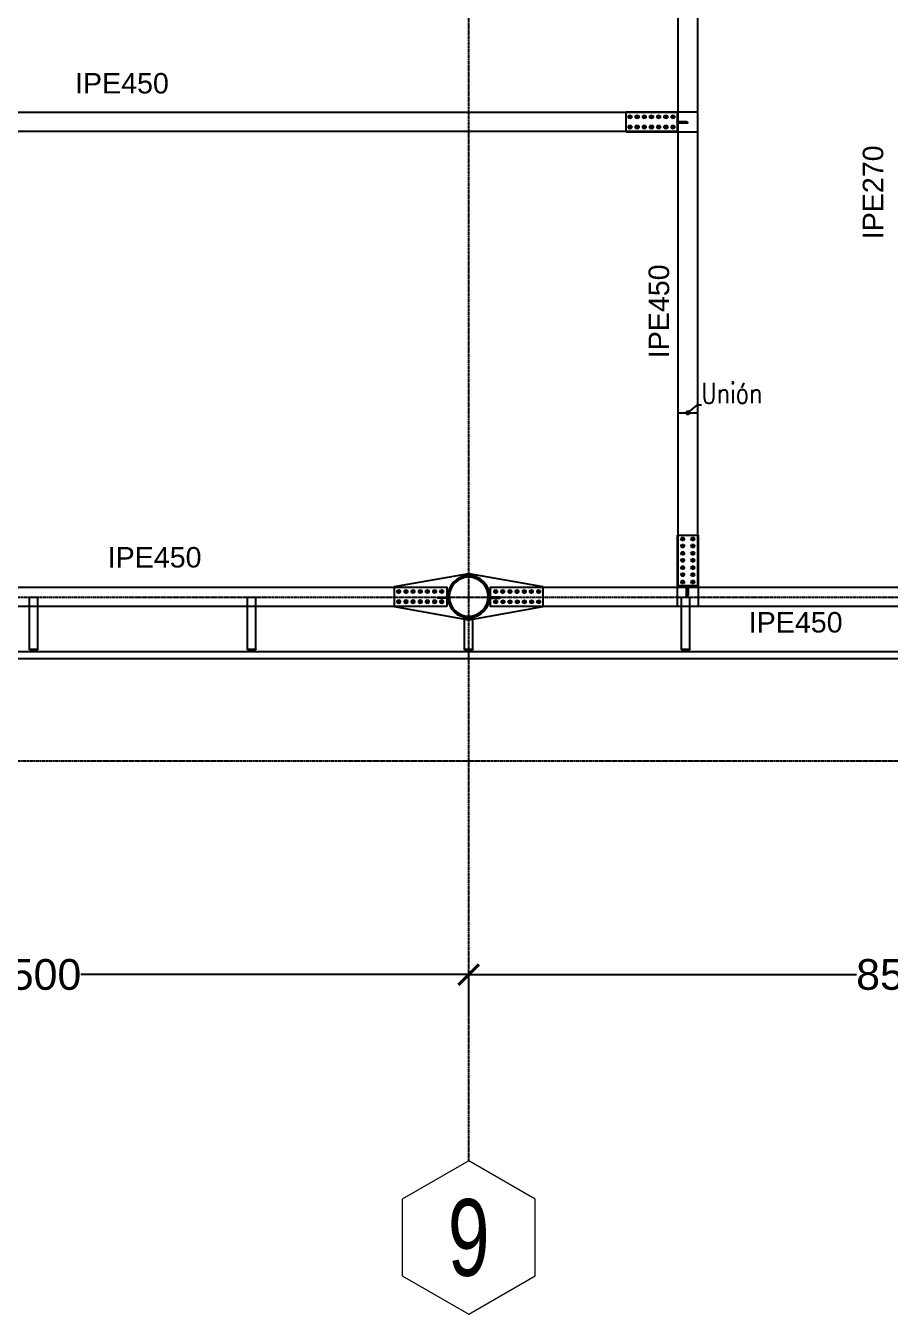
# Model space of a CAD drawing. Header units: millimetres. Extents: x -12345 to 95575, y -11225 to 31862.
# Drawn here: x 21174 to 29617, y -5407 to 7182 of the extents above; entities that cross this region are included whole.
import ezdxf
from ezdxf.enums import TextEntityAlignment as Align

# ---------------------------------------------------------------- set-up
doc = ezdxf.new("R2010")
doc.units = ezdxf.units.MM
doc.header["$LTSCALE"] = 0.95
doc.linetypes.add('DXK_LINE_DOT3', pattern=[5.9187, 2.979, -0.9799, 0.9799, -0.9799])
for name, color, linetype, lineweight in [('0-1', 250, 'Continuous', 5), ('E_COLUMNAS-1', 1, 'Continuous', 25), ('E_TEXTO', 3, 'Continuous', 9), ('E_VIGAS-1', 31, 'Continuous', 25), ('HCB_EJES', 1, 'DXK_LINE_DOT3', 9)]:
    doc.layers.add(name, color=color, linetype=linetype, lineweight=lineweight)
for name, color, linetype in [('COTAS', 8, 'Continuous'), ('HCB-EJES', 1, 'Continuous'), ('HCB-ROTULOS', 2, 'Continuous'), ('HCB_VIGAS', 4, 'Continuous'), ('UNIÒN', 6, 'Continuous')]:
    doc.layers.add(name, color=color, linetype=linetype)
doc.styles.add('CNI_COTAS', font='romans.shx', dxfattribs={"width": 0.8})
doc.styles.add('VERDANA', font='arial.ttf')
doc.dimstyles.new('1.125', dxfattribs={"dimscale": 0, "dimtxt": 300, "dimasz": 200, "dimexe": 4, "dimexo": 4, "dimgap": 15, "dimtad": 0, "dimdec": 0, "dimzin": 4, "dimdsep": 46, "dimtxsty": 'VERDANA', "dimblk": 'ARCHTICK', "dimcen": -10, "dimclrd": 256, "dimclrt": 3, "dimadec": 0, "dimazin": 0, "dimtfac": 1, "dimtdec": 0, "dimtmove": 2, "dimatfit": 0, "dimldrblk": 'OBLIQUE', "dimfxl": 0.05, "dimtolj": 1, "dimtzin": 0, "dimarcsym": 0})
doc.dimstyles.new('UNIÒN', dxfattribs={"dimscale": 0, "dimtxt": 200, "dimasz": 60, "dimexe": 4, "dimexo": 4, "dimgap": 15, "dimtad": 1, "dimdec": 0, "dimzin": 4, "dimdsep": 46, "dimtxsty": 'CNI_COTAS', "dimcen": -0.09, "dimclrd": 6, "dimclrt": 3, "dimadec": 0, "dimazin": 0, "dimtfac": 1, "dimtdec": 0, "dimtmove": 2, "dimatfit": 0, "dimfxl": 0.05, "dimtolj": 1, "dimtzin": 0, "dimarcsym": 0})

# ---------------------------------------------------------------- blocks, each defined once
blk = doc.blocks.new('EST_SFM_VIGA-METALICA-SECCION-C - EST_SFM_VIGA-METALICA-UPN160-1509776-_14_00m_N_E_-NIVEL-4 DOC')
at = {"layer": 'E_VIGAS-1'}
for p, q in [((44.822, 0.047), (-44.831, 0.047)), ((-44.831, -0.018), (44.822, -0.018))]:
    blk.add_line(p, q, dxfattribs=at)
blk = doc.blocks.new('DCTIB_CNI_EST_MOD-1A-FAC_0001_rvt-1-_14_00m_N_E_-NIVEL-4 DOC')
at = {"layer": 'E_VIGAS-1'}
for p, q in [((-61.453, 142.261), (-61.371, 142.261)), ((-61.453, 141.749), (-61.453, 142.261)), ((-61.371, 141.749), (-61.371, 142.261)), ((-59.323, 142.261), (-59.241, 142.261)), ((-59.323, 141.749), (-59.323, 142.261)), ((-59.241, 141.749), (-59.241, 142.261)), ((-55.083, 142.261), (-55.001, 142.261)), ((-55.083, 141.749), (-55.083, 142.261)), ((-55.001, 141.749), (-55.001, 142.261)), ((-57.203, 142.06), (-57.121, 142.06)), ((-57.203, 141.749), (-57.203, 142.06)), ((-57.121, 141.749), (-57.121, 142.06)), ((-61.371, 141.749), (-61.453, 141.749)), ((-61.453, 141.748), (-61.453, 141.749)), ((-61.453, 141.749), (-61.371, 141.749)), ((-61.425, 141.748), (-61.453, 141.748)), ((-61.415, 141.743), (-61.415, 141.748)), ((-61.415, 141.729), (-61.415, 141.743)), ((-61.41, 141.748), (-61.41, 141.743)), ((-61.41, 141.743), (-61.41, 141.729)), ((-61.371, 141.748), (-61.399, 141.748)), ((-61.371, 141.749), (-61.371, 141.748)), ((-59.241, 141.749), (-59.323, 141.749)), ((-59.323, 141.748), (-59.323, 141.749)), ((-59.323, 141.749), (-59.241, 141.749)), ((-59.295, 141.748), (-59.323, 141.748)), ((-59.285, 141.743), (-59.285, 141.748)), ((-59.285, 141.729), (-59.285, 141.743)), ((-59.28, 141.748), (-59.28, 141.743)), ((-59.28, 141.743), (-59.28, 141.729)), ((-59.241, 141.748), (-59.269, 141.748)), ((-59.241, 141.749), (-59.241, 141.748)), ((-57.121, 141.749), (-57.203, 141.749)), ((-57.203, 141.748), (-57.203, 141.749)), ((-57.203, 141.749), (-57.121, 141.749)), ((-57.175, 141.748), (-57.203, 141.748)), ((-57.165, 141.743), (-57.165, 141.748)), ((-57.165, 141.729), (-57.165, 141.743)), ((-57.16, 141.748), (-57.16, 141.743)), ((-57.16, 141.743), (-57.16, 141.729)), ((-57.121, 141.748), (-57.149, 141.748)), ((-57.121, 141.749), (-57.121, 141.748)), ((-55.001, 141.749), (-55.083, 141.749)), ((-55.083, 141.748), (-55.083, 141.749)), ((-55.083, 141.749), (-55.001, 141.749)), ((-55.055, 141.748), (-55.083, 141.748)), ((-55.045, 141.743), (-55.045, 141.748)), ((-55.045, 141.729), (-55.045, 141.743)), ((-55.04, 141.748), (-55.04, 141.743)), ((-55.04, 141.743), (-55.04, 141.729)), ((-55.001, 141.748), (-55.029, 141.748)), ((-55.001, 141.749), (-55.001, 141.748))]:
    blk.add_line(p, q, dxfattribs=at)
for points, knots in [([(-61.425, 141.748), (-61.424, 141.748), (-61.423, 141.748), (-61.42, 141.748), (-61.418, 141.747), (-61.416, 141.747), (-61.415, 141.745), (-61.415, 141.744), (-61.415, 141.743)], [0, 0, 0, 0, 0.142857, 0.285714, 0.428571, 0.571429, 0.785714, 1, 1, 1, 1]), ([(-61.415, 141.743), (-61.415, 141.744), (-61.415, 141.745), (-61.417, 141.747), (-61.418, 141.747), (-61.42, 141.748), (-61.421, 141.748), (-61.422, 141.748), (-61.424, 141.748), (-61.425, 141.748)], [0, 0, 0, 0, 0.285714, 0.428571, 0.571429, 0.678571, 0.732143, 0.785714, 1, 1, 1, 1]), ([(-61.399, 141.748), (-61.4, 141.748), (-61.401, 141.748), (-61.404, 141.748), (-61.406, 141.747), (-61.408, 141.747), (-61.409, 141.745), (-61.41, 141.744), (-61.41, 141.743)], [0, 0, 0, 0, 0.142857, 0.285714, 0.428571, 0.571429, 0.785714, 1, 1, 1, 1]), ([(-61.41, 141.743), (-61.41, 141.744), (-61.409, 141.745), (-61.408, 141.747), (-61.406, 141.747), (-61.405, 141.748), (-61.404, 141.748), (-61.402, 141.748), (-61.4, 141.748), (-61.399, 141.748)], [0, 0, 0, 0, 0.285714, 0.428571, 0.571429, 0.678571, 0.732143, 0.785714, 1, 1, 1, 1]), ([(-59.295, 141.748), (-59.294, 141.748), (-59.293, 141.748), (-59.29, 141.748), (-59.288, 141.747), (-59.286, 141.747), (-59.285, 141.745), (-59.285, 141.744), (-59.285, 141.743)], [0, 0, 0, 0, 0.142857, 0.285714, 0.428571, 0.571429, 0.785714, 1, 1, 1, 1]), ([(-59.285, 141.743), (-59.285, 141.744), (-59.285, 141.745), (-59.287, 141.747), (-59.288, 141.747), (-59.29, 141.748), (-59.291, 141.748), (-59.292, 141.748), (-59.294, 141.748), (-59.295, 141.748)], [0, 0, 0, 0, 0.285714, 0.428571, 0.571429, 0.678571, 0.732143, 0.785714, 1, 1, 1, 1]), ([(-59.269, 141.748), (-59.27, 141.748), (-59.271, 141.748), (-59.274, 141.748), (-59.276, 141.747), (-59.278, 141.747), (-59.279, 141.745), (-59.28, 141.744), (-59.28, 141.743)], [0, 0, 0, 0, 0.142857, 0.285714, 0.428571, 0.571429, 0.785714, 1, 1, 1, 1]), ([(-59.28, 141.743), (-59.28, 141.744), (-59.279, 141.745), (-59.278, 141.747), (-59.276, 141.747), (-59.275, 141.748), (-59.274, 141.748), (-59.272, 141.748), (-59.27, 141.748), (-59.269, 141.748)], [0, 0, 0, 0, 0.285714, 0.428571, 0.571429, 0.678571, 0.732143, 0.785714, 1, 1, 1, 1]), ([(-57.175, 141.748), (-57.174, 141.748), (-57.173, 141.748), (-57.17, 141.748), (-57.168, 141.747), (-57.166, 141.747), (-57.165, 141.745), (-57.165, 141.744), (-57.165, 141.743)], [0, 0, 0, 0, 0.142857, 0.285714, 0.428571, 0.571429, 0.785714, 1, 1, 1, 1]), ([(-57.165, 141.743), (-57.165, 141.744), (-57.165, 141.745), (-57.167, 141.747), (-57.168, 141.747), (-57.17, 141.748), (-57.171, 141.748), (-57.172, 141.748), (-57.174, 141.748), (-57.175, 141.748)], [0, 0, 0, 0, 0.285714, 0.428571, 0.571429, 0.678571, 0.732143, 0.785714, 1, 1, 1, 1]), ([(-57.149, 141.748), (-57.15, 141.748), (-57.151, 141.748), (-57.154, 141.748), (-57.156, 141.747), (-57.158, 141.747), (-57.159, 141.745), (-57.16, 141.744), (-57.16, 141.743)], [0, 0, 0, 0, 0.142857, 0.285714, 0.428571, 0.571429, 0.785714, 1, 1, 1, 1]), ([(-57.16, 141.743), (-57.16, 141.744), (-57.159, 141.745), (-57.158, 141.747), (-57.156, 141.747), (-57.155, 141.748), (-57.154, 141.748), (-57.152, 141.748), (-57.15, 141.748), (-57.149, 141.748)], [0, 0, 0, 0, 0.285714, 0.428571, 0.571429, 0.678571, 0.732143, 0.785714, 1, 1, 1, 1]), ([(-55.055, 141.748), (-55.054, 141.748), (-55.053, 141.748), (-55.05, 141.748), (-55.048, 141.747), (-55.046, 141.747), (-55.045, 141.745), (-55.045, 141.744), (-55.045, 141.743)], [0, 0, 0, 0, 0.142857, 0.285714, 0.428571, 0.571429, 0.785714, 1, 1, 1, 1]), ([(-55.045, 141.743), (-55.045, 141.744), (-55.045, 141.745), (-55.047, 141.747), (-55.048, 141.747), (-55.05, 141.748), (-55.051, 141.748), (-55.052, 141.748), (-55.054, 141.748), (-55.055, 141.748)], [0, 0, 0, 0, 0.285714, 0.428571, 0.571429, 0.678571, 0.732143, 0.785714, 1, 1, 1, 1]), ([(-55.029, 141.748), (-55.03, 141.748), (-55.031, 141.748), (-55.034, 141.748), (-55.036, 141.747), (-55.038, 141.747), (-55.039, 141.745), (-55.04, 141.744), (-55.04, 141.743)], [0, 0, 0, 0, 0.142857, 0.285714, 0.428571, 0.571429, 0.785714, 1, 1, 1, 1]), ([(-55.04, 141.743), (-55.04, 141.744), (-55.039, 141.745), (-55.038, 141.747), (-55.036, 141.747), (-55.035, 141.748), (-55.034, 141.748), (-55.032, 141.748), (-55.03, 141.748), (-55.029, 141.748)], [0, 0, 0, 0, 0.285714, 0.428571, 0.571429, 0.678571, 0.732143, 0.785714, 1, 1, 1, 1])]:
    blk.add_open_spline(points, degree=3, knots=knots, dxfattribs=at)
blk.add_blockref('EST_SFM_VIGA-METALICA-SECCION-C - EST_SFM_VIGA-METALICA-UPN160-1509776-_14_00m_N_E_-NIVEL-4 DOC', (-41.042, 141.682), dxfattribs=at)
blk = doc.blocks.new('Bolt-102891108-2724 - 1511')
at = {"color": 253, "linetype": 'Continuous'}
for p, q in [((37584, 11671), (37599, 11680)), ((37584, 11654), (37584, 11671)), ((37599, 11645), (37584, 11654)), ((37599, 11680), (37614, 11671)), ((37614, 11654), (37599, 11645)), ((37614, 11671), (37614, 11654)), ((37654, 11671), (37669, 11680)), ((37654, 11654), (37654, 11671)), ((37669, 11645), (37654, 11654)), ((37669, 11680), (37684, 11671)), ((37684, 11654), (37669, 11645)), ((37684, 11671), (37684, 11654)), ((37724, 11671), (37739, 11680)), ((37724, 11654), (37724, 11671)), ((37739, 11645), (37724, 11654)), ((37739, 11680), (37754, 11671)), ((37754, 11654), (37739, 11645)), ((37754, 11671), (37754, 11654)), ((37794, 11671), (37809, 11680)), ((37794, 11654), (37794, 11671)), ((37809, 11645), (37794, 11654)), ((37809, 11680), (37824, 11671)), ((37824, 11654), (37809, 11645)), ((37824, 11671), (37824, 11654)), ((37864, 11671), (37879, 11680)), ((37864, 11654), (37864, 11671)), ((37879, 11645), (37864, 11654)), ((37879, 11680), (37894, 11671)), ((37894, 11654), (37879, 11645)), ((37894, 11671), (37894, 11654)), ((37934, 11671), (37949, 11680)), ((37934, 11654), (37934, 11671)), ((37949, 11645), (37934, 11654)), ((37949, 11680), (37964, 11671)), ((37964, 11654), (37949, 11645)), ((37964, 11671), (37964, 11654)), ((38004, 11671), (38019, 11680)), ((38004, 11654), (38004, 11671)), ((38019, 11645), (38004, 11654)), ((38019, 11680), (38034, 11671)), ((38034, 11654), (38019, 11645)), ((38034, 11671), (38034, 11654)), ((37584, 11571), (37599, 11580)), ((37584, 11554), (37584, 11571)), ((37599, 11545), (37584, 11554)), ((37599, 11580), (37614, 11571)), ((37614, 11554), (37599, 11545)), ((37614, 11571), (37614, 11554)), ((37654, 11571), (37669, 11580)), ((37654, 11554), (37654, 11571)), ((37669, 11545), (37654, 11554)), ((37669, 11580), (37684, 11571)), ((37684, 11554), (37669, 11545)), ((37684, 11571), (37684, 11554)), ((37724, 11571), (37739, 11580)), ((37724, 11554), (37724, 11571)), ((37739, 11545), (37724, 11554)), ((37739, 11580), (37754, 11571)), ((37754, 11554), (37739, 11545)), ((37754, 11571), (37754, 11554)), ((37794, 11571), (37809, 11580)), ((37794, 11554), (37794, 11571)), ((37809, 11545), (37794, 11554)), ((37809, 11580), (37824, 11571)), ((37824, 11554), (37809, 11545)), ((37824, 11571), (37824, 11554)), ((37864, 11571), (37879, 11580)), ((37864, 11554), (37864, 11571)), ((37879, 11545), (37864, 11554)), ((37879, 11580), (37894, 11571)), ((37894, 11554), (37879, 11545)), ((37894, 11571), (37894, 11554)), ((37934, 11571), (37949, 11580)), ((37934, 11554), (37934, 11571)), ((37949, 11545), (37934, 11554)), ((37949, 11580), (37964, 11571)), ((37964, 11554), (37949, 11545)), ((37964, 11571), (37964, 11554)), ((38004, 11571), (38019, 11580)), ((38004, 11554), (38004, 11571)), ((38019, 11545), (38004, 11554)), ((38019, 11580), (38034, 11571)), ((38034, 11554), (38019, 11545)), ((38034, 11571), (38034, 11554))]:
    blk.add_line(p, q, dxfattribs=at)
for centre, radius, start, end in [((37599, 11662), 11.5, 18.0268, 198.0268), ((37599, 11662), 11.5, 198.0268, 18.0268), ((37599, 11662), 10, 90.0268, 270.0268), ((37599, 11662), 10, 270.0268, 90.0268), ((37669, 11662), 11.5, 18.0268, 198.0268), ((37669, 11662), 11.5, 198.0268, 18.0268), ((37669, 11662), 10, 90.0268, 270.0268), ((37669, 11662), 10, 270.0268, 90.0268), ((37739, 11663), 11.5, 18.0268, 198.0268), ((37739, 11663), 11.5, 198.0268, 18.0268), ((37739, 11663), 10, 90.0268, 270.0268), ((37739, 11663), 10, 270.0268, 90.0268), ((37809, 11663), 11.5, 18.0268, 198.0268), ((37809, 11663), 11.5, 198.0268, 18.0268), ((37809, 11663), 10, 90.0268, 270.0268), ((37809, 11663), 10, 270.0268, 90.0268), ((37879, 11663), 11.5, 18.0268, 198.0268), ((37879, 11663), 11.5, 198.0268, 18.0268), ((37879, 11663), 10, 90.0268, 270.0268), ((37879, 11663), 10, 270.0268, 90.0268), ((37949, 11663), 11.5, 18.0268, 198.0268), ((37949, 11663), 11.5, 198.0268, 18.0268), ((37949, 11663), 10, 90.0268, 270.0268), ((37949, 11663), 10, 270.0268, 90.0268), ((38019, 11663), 11.5, 18.0268, 198.0268), ((38019, 11663), 11.5, 198.0268, 18.0268), ((38019, 11663), 10, 90.0268, 270.0268), ((38019, 11663), 10, 270.0268, 90.0268), ((37599, 11562), 11.5, 18.0268, 198.0268), ((37599, 11562), 10, 90.0268, 270.0268), ((37599, 11562), 11.5, 198.0268, 18.0268), ((37599, 11562), 10, 270.0268, 90.0268), ((37669, 11562), 11.5, 18.0268, 198.0268), ((37669, 11562), 10, 90.0268, 270.0268), ((37669, 11562), 11.5, 198.0268, 18.0268), ((37669, 11562), 10, 270.0268, 90.0268), ((37739, 11563), 11.5, 18.0268, 198.0268), ((37739, 11563), 10, 90.0268, 270.0268), ((37739, 11563), 11.5, 198.0268, 18.0268), ((37739, 11563), 10, 270.0268, 90.0268), ((37809, 11563), 11.5, 18.0268, 198.0268), ((37809, 11563), 10, 90.0268, 270.0268), ((37809, 11563), 11.5, 198.0268, 18.0268), ((37809, 11563), 10, 270.0268, 90.0268), ((37879, 11563), 11.5, 18.0268, 198.0268), ((37879, 11563), 10, 90.0268, 270.0268), ((37879, 11563), 11.5, 198.0268, 18.0268), ((37879, 11563), 10, 270.0268, 90.0268), ((37949, 11563), 11.5, 18.0268, 198.0268), ((37949, 11563), 10, 90.0268, 270.0268), ((37949, 11563), 11.5, 198.0268, 18.0268), ((37949, 11563), 10, 270.0268, 90.0268), ((38019, 11563), 11.5, 18.0268, 198.0268), ((38019, 11563), 10, 90.0268, 270.0268), ((38019, 11563), 11.5, 198.0268, 18.0268), ((38019, 11563), 10, 270.0268, 90.0268)]:
    blk.add_arc(centre, radius, start, end, dxfattribs=at)
blk = doc.blocks.new('Bolt-102891108-2725 - 1511')
at = {"color": 253, "linetype": 'Continuous'}
for p, q in [((38530, 11670), (38545, 11679)), ((38530, 11653), (38530, 11670)), ((38545, 11645), (38530, 11653)), ((38545, 11679), (38560, 11670)), ((38560, 11653), (38545, 11645)), ((38560, 11670), (38560, 11653)), ((38600, 11671), (38615, 11679)), ((38600, 11653), (38600, 11671)), ((38615, 11645), (38600, 11653)), ((38615, 11679), (38630, 11671)), ((38630, 11653), (38615, 11645)), ((38630, 11671), (38630, 11653)), ((38670, 11671), (38685, 11679)), ((38670, 11653), (38670, 11671)), ((38685, 11645), (38670, 11653)), ((38685, 11679), (38700, 11671)), ((38700, 11653), (38685, 11645)), ((38700, 11671), (38700, 11653)), ((38740, 11671), (38755, 11679)), ((38740, 11653), (38740, 11671)), ((38755, 11645), (38740, 11653)), ((38755, 11679), (38770, 11671)), ((38770, 11653), (38755, 11645)), ((38770, 11671), (38770, 11653)), ((38810, 11671), (38825, 11679)), ((38810, 11653), (38810, 11671)), ((38825, 11645), (38810, 11653)), ((38825, 11679), (38840, 11671)), ((38840, 11653), (38825, 11645)), ((38840, 11671), (38840, 11653)), ((38880, 11671), (38895, 11679)), ((38880, 11653), (38880, 11671)), ((38895, 11645), (38880, 11653)), ((38895, 11679), (38910, 11671)), ((38910, 11653), (38895, 11645)), ((38910, 11671), (38910, 11653)), ((38950, 11671), (38965, 11679)), ((38950, 11653), (38950, 11671)), ((38965, 11645), (38950, 11653)), ((38965, 11679), (38980, 11671)), ((38980, 11653), (38965, 11645)), ((38980, 11671), (38980, 11653)), ((38531, 11570), (38546, 11579)), ((38531, 11553), (38531, 11570)), ((38546, 11545), (38531, 11553)), ((38546, 11579), (38561, 11570)), ((38561, 11553), (38546, 11545)), ((38561, 11570), (38561, 11553)), ((38601, 11571), (38616, 11579)), ((38601, 11553), (38601, 11571)), ((38616, 11545), (38601, 11553)), ((38616, 11579), (38631, 11571)), ((38631, 11553), (38616, 11545)), ((38631, 11571), (38631, 11553)), ((38671, 11571), (38686, 11579)), ((38671, 11553), (38671, 11571)), ((38686, 11545), (38671, 11553)), ((38686, 11579), (38701, 11571)), ((38701, 11553), (38686, 11545)), ((38701, 11571), (38701, 11553)), ((38741, 11571), (38756, 11579)), ((38741, 11553), (38741, 11571)), ((38756, 11545), (38741, 11553)), ((38756, 11579), (38771, 11571)), ((38771, 11553), (38756, 11545)), ((38771, 11571), (38771, 11553)), ((38811, 11571), (38826, 11579)), ((38811, 11553), (38811, 11571)), ((38826, 11545), (38811, 11553)), ((38826, 11579), (38841, 11571)), ((38841, 11553), (38826, 11545)), ((38841, 11571), (38841, 11553)), ((38881, 11571), (38896, 11579)), ((38881, 11553), (38881, 11571)), ((38896, 11545), (38881, 11553)), ((38896, 11579), (38911, 11571)), ((38911, 11553), (38896, 11545)), ((38911, 11571), (38911, 11553)), ((38951, 11571), (38966, 11579)), ((38951, 11553), (38951, 11571)), ((38966, 11545), (38951, 11553)), ((38966, 11579), (38981, 11571)), ((38981, 11553), (38966, 11545)), ((38981, 11571), (38981, 11553))]:
    blk.add_line(p, q, dxfattribs=at)
for centre, radius, start, end in [((38545, 11662), 11.5, 18.0268, 198.0268), ((38545, 11662), 10, 90.0268, 270.0268), ((38545, 11662), 11.5, 198.0268, 18.0268), ((38545, 11662), 10, 270.0268, 90.0268), ((38615, 11662), 11.5, 18.0268, 198.0268), ((38615, 11662), 10, 90.0268, 270.0268), ((38615, 11662), 11.5, 198.0268, 18.0268), ((38615, 11662), 10, 270.0268, 90.0268), ((38685, 11662), 11.5, 18.0268, 198.0268), ((38685, 11662), 10, 90.0268, 270.0268), ((38685, 11662), 11.5, 198.0268, 18.0268), ((38685, 11662), 10, 270.0268, 90.0268), ((38755, 11662), 11.5, 18.0268, 198.0268), ((38755, 11662), 10, 90.0268, 270.0268), ((38755, 11662), 11.5, 198.0268, 18.0268), ((38755, 11662), 10, 270.0268, 90.0268), ((38825, 11662), 11.5, 18.0268, 198.0268), ((38825, 11662), 10, 90.0268, 270.0268), ((38825, 11662), 11.5, 198.0268, 18.0268), ((38825, 11662), 10, 270.0268, 90.0268), ((38895, 11662), 11.5, 18.0268, 198.0268), ((38895, 11662), 10, 90.0268, 270.0268), ((38895, 11662), 11.5, 198.0268, 18.0268), ((38895, 11662), 10, 270.0268, 90.0268), ((38965, 11662), 11.5, 18.0268, 198.0268), ((38965, 11662), 10, 90.0268, 270.0268), ((38965, 11662), 11.5, 198.0268, 18.0268), ((38965, 11662), 10, 270.0268, 90.0268), ((38546, 11562), 11.5, 18.0268, 198.0268), ((38546, 11562), 11.5, 198.0268, 18.0268), ((38546, 11562), 10, 90.0268, 270.0268), ((38546, 11562), 10, 270.0268, 90.0268), ((38616, 11562), 11.5, 18.0268, 198.0268), ((38616, 11562), 11.5, 198.0268, 18.0268), ((38616, 11562), 10, 90.0268, 270.0268), ((38616, 11562), 10, 270.0268, 90.0268), ((38686, 11562), 11.5, 18.0268, 198.0268), ((38686, 11562), 11.5, 198.0268, 18.0268), ((38686, 11562), 10, 90.0268, 270.0268), ((38686, 11562), 10, 270.0268, 90.0268), ((38756, 11562), 11.5, 18.0268, 198.0268), ((38756, 11562), 11.5, 198.0268, 18.0268), ((38756, 11562), 10, 90.0268, 270.0268), ((38756, 11562), 10, 270.0268, 90.0268), ((38826, 11562), 11.5, 18.0268, 198.0268), ((38826, 11562), 11.5, 198.0268, 18.0268), ((38826, 11562), 10, 90.0268, 270.0268), ((38826, 11562), 10, 270.0268, 90.0268), ((38896, 11562), 11.5, 18.0268, 198.0268), ((38896, 11562), 11.5, 198.0268, 18.0268), ((38896, 11562), 10, 90.0268, 270.0268), ((38896, 11562), 10, 270.0268, 90.0268), ((38966, 11562), 11.5, 18.0268, 198.0268), ((38966, 11562), 11.5, 198.0268, 18.0268), ((38966, 11562), 10, 90.0268, 270.0268), ((38966, 11562), 10, 270.0268, 90.0268)]:
    blk.add_arc(centre, radius, start, end, dxfattribs=at)
blk = doc.blocks.new('Part-102891108-2723 - 1511')
at = {"color": 253}
for p, q in [((37559, 11712), (38283, 11840)), ((38283, 11840), (39006, 11712)), ((37559, 11512), (37559, 11712)), ((39006, 11712), (39006, 11512)), ((38283, 11384), (37559, 11512)), ((39006, 11512), (38283, 11384))]:
    blk.add_line(p, q, dxfattribs=at)
for start, end in [(80, 260), (260, 80)]:
    blk.add_arc((38283, 11612), 206, start, end, dxfattribs=at)
blk = doc.blocks.new('Bolt-102891108-2992 - 1511')
at = {"color": 253, "linetype": 'Continuous'}
for p, q in [((40358, 12178), (40366, 12193)), ((40366, 12163), (40358, 12178)), ((40358, 12108), (40366, 12123)), ((40366, 12093), (40358, 12108)), ((40366, 12193), (40384, 12193)), ((40384, 12163), (40366, 12163)), ((40366, 12123), (40384, 12123)), ((40384, 12093), (40366, 12093)), ((40384, 12193), (40392, 12178)), ((40392, 12178), (40384, 12163)), ((40384, 12123), (40392, 12108)), ((40392, 12108), (40384, 12093)), ((40458, 12178), (40466, 12193)), ((40466, 12163), (40458, 12178)), ((40458, 12108), (40466, 12123)), ((40466, 12093), (40458, 12108)), ((40466, 12193), (40484, 12193)), ((40484, 12163), (40466, 12163)), ((40466, 12123), (40484, 12123)), ((40484, 12093), (40466, 12093)), ((40484, 12193), (40492, 12178)), ((40492, 12178), (40484, 12163)), ((40484, 12123), (40492, 12108)), ((40492, 12108), (40484, 12093)), ((40358, 12038), (40366, 12053)), ((40366, 12023), (40358, 12038)), ((40358, 11968), (40366, 11983)), ((40366, 11953), (40358, 11968)), ((40366, 12053), (40384, 12053)), ((40384, 12023), (40366, 12023)), ((40366, 11983), (40384, 11983)), ((40384, 12053), (40392, 12038)), ((40392, 12038), (40384, 12023)), ((40384, 11983), (40392, 11968)), ((40392, 11968), (40384, 11953)), ((40458, 12038), (40466, 12053)), ((40466, 12023), (40458, 12038)), ((40458, 11968), (40466, 11983)), ((40466, 11953), (40458, 11968)), ((40466, 12053), (40484, 12053)), ((40484, 12023), (40466, 12023)), ((40466, 11983), (40484, 11983)), ((40484, 12053), (40492, 12038)), ((40492, 12038), (40484, 12023)), ((40484, 11983), (40492, 11968)), ((40492, 11968), (40484, 11953)), ((40358, 11898), (40366, 11913)), ((40366, 11883), (40358, 11898)), ((40358, 11828), (40366, 11843)), ((40384, 11953), (40366, 11953)), ((40366, 11913), (40384, 11913)), ((40384, 11883), (40366, 11883)), ((40366, 11843), (40384, 11843)), ((40384, 11913), (40392, 11898)), ((40392, 11898), (40384, 11883)), ((40384, 11843), (40392, 11828)), ((40458, 11898), (40466, 11913)), ((40466, 11883), (40458, 11898)), ((40458, 11828), (40466, 11843)), ((40484, 11953), (40466, 11953)), ((40466, 11913), (40484, 11913)), ((40484, 11883), (40466, 11883)), ((40466, 11843), (40484, 11843)), ((40484, 11913), (40492, 11898)), ((40492, 11898), (40484, 11883)), ((40484, 11843), (40492, 11828)), ((40366, 11813), (40358, 11828)), ((40358, 11758), (40366, 11773)), ((40366, 11743), (40358, 11758)), ((40384, 11813), (40366, 11813)), ((40366, 11773), (40384, 11773)), ((40384, 11743), (40366, 11743)), ((40392, 11828), (40384, 11813)), ((40384, 11773), (40392, 11758)), ((40392, 11758), (40384, 11743)), ((40466, 11813), (40458, 11828)), ((40458, 11758), (40466, 11773)), ((40466, 11743), (40458, 11758)), ((40484, 11813), (40466, 11813)), ((40466, 11773), (40484, 11773)), ((40484, 11743), (40466, 11743)), ((40492, 11828), (40484, 11813)), ((40484, 11773), (40492, 11758)), ((40492, 11758), (40484, 11743))]:
    blk.add_line(p, q, dxfattribs=at)
for centre, radius, start, end in [((40375, 12178), 11.5, 108, 288), ((40375, 12108), 11.5, 108, 288), ((40375, 12178), 10, 0, 180), ((40375, 12178), 10, 180, 0), ((40375, 12108), 10, 0, 180), ((40375, 12108), 10, 180, 0), ((40375, 12178), 11.5, 288, 108), ((40375, 12108), 11.5, 288, 108), ((40475, 12178), 11.5, 108, 288), ((40475, 12108), 11.5, 108, 288), ((40475, 12178), 10, 0, 180), ((40475, 12178), 10, 180, 0), ((40475, 12108), 10, 0, 180), ((40475, 12108), 10, 180, 0), ((40475, 12178), 11.5, 288, 108), ((40475, 12108), 11.5, 288, 108), ((40375, 12038), 11.5, 108, 288), ((40375, 11968), 11.5, 108, 288), ((40375, 12038), 10, 0, 180), ((40375, 12038), 10, 180, 0), ((40375, 11968), 10, 0, 180), ((40375, 11968), 10, 180, 0), ((40375, 12038), 11.5, 288, 108), ((40375, 11968), 11.5, 288, 108), ((40475, 12038), 11.5, 108, 288), ((40475, 11968), 11.5, 108, 288), ((40475, 12038), 10, 0, 180), ((40475, 12038), 10, 180, 0), ((40475, 11968), 10, 0, 180), ((40475, 11968), 10, 180, 0), ((40475, 12038), 11.5, 288, 108), ((40475, 11968), 11.5, 288, 108), ((40375, 11898), 11.5, 108, 288), ((40375, 11828), 11.5, 108, 288), ((40375, 11898), 10, 0, 180), ((40375, 11898), 10, 180, 0), ((40375, 11828), 10, 0, 180), ((40375, 11898), 11.5, 288, 108), ((40375, 11828), 11.5, 288, 108), ((40475, 11898), 11.5, 108, 288), ((40475, 11828), 11.5, 108, 288), ((40475, 11898), 10, 0, 180), ((40475, 11898), 10, 180, 0), ((40475, 11828), 10, 0, 180), ((40475, 11898), 11.5, 288, 108), ((40475, 11828), 11.5, 288, 108), ((40375, 11758), 11.5, 108, 288), ((40375, 11828), 10, 180, 0), ((40375, 11758), 10, 0, 180), ((40375, 11758), 10, 180, 0), ((40375, 11758), 11.5, 288, 108), ((40475, 11758), 11.5, 108, 288), ((40475, 11828), 10, 180, 0), ((40475, 11758), 10, 0, 180), ((40475, 11758), 10, 180, 0), ((40475, 11758), 11.5, 288, 108)]:
    blk.add_arc(centre, radius, start, end, dxfattribs=at)
blk = doc.blocks.new('Part-102891108-2991 - 1511')
at = {"color": 253, "linetype": 'Continuous'}
for p, q in [((40325, 11518), (40325, 12215)), ((40325, 12215), (40525, 12215)), ((40525, 12215), (40525, 11518)), ((40525, 11518), (40325, 11518))]:
    blk.add_line(p, q, dxfattribs=at)
blk = doc.blocks.new('Part-102891108-2997 - 1511')
at = {"color": 253}
for p, q in [((39823, 16352), (40520, 16352)), ((39823, 16152), (39823, 16352)), ((40520, 16352), (40520, 16152)), ((40520, 16152), (39823, 16152))]:
    blk.add_line(p, q, dxfattribs=at)
blk = doc.blocks.new('Bolt-102891108-2999 - 1511')
at = {"color": 253, "linetype": 'Continuous'}
for p, q in [((39845, 16311), (39860, 16320)), ((39845, 16294), (39845, 16311)), ((39860, 16285), (39845, 16294)), ((39860, 16320), (39875, 16311)), ((39875, 16294), (39860, 16285)), ((39875, 16311), (39875, 16294)), ((39915, 16311), (39930, 16320)), ((39915, 16294), (39915, 16311)), ((39930, 16285), (39915, 16294)), ((39930, 16320), (39945, 16311)), ((39945, 16294), (39930, 16285)), ((39945, 16311), (39945, 16294)), ((39985, 16311), (40000, 16320)), ((39985, 16294), (39985, 16311)), ((40000, 16285), (39985, 16294)), ((40000, 16320), (40015, 16311)), ((40015, 16294), (40000, 16285)), ((40015, 16311), (40015, 16294)), ((40055, 16311), (40070, 16320)), ((40055, 16294), (40055, 16311)), ((40070, 16285), (40055, 16294)), ((40070, 16320), (40085, 16311)), ((40085, 16294), (40070, 16285)), ((40085, 16311), (40085, 16294)), ((40125, 16311), (40140, 16320)), ((40125, 16294), (40125, 16311)), ((40140, 16285), (40125, 16294)), ((40140, 16320), (40155, 16311)), ((40155, 16294), (40140, 16285)), ((40155, 16311), (40155, 16294)), ((40195, 16311), (40210, 16320)), ((40195, 16294), (40195, 16311)), ((40210, 16285), (40195, 16294)), ((40210, 16320), (40225, 16311)), ((40225, 16294), (40210, 16285)), ((40225, 16311), (40225, 16294)), ((40265, 16311), (40280, 16320)), ((40265, 16294), (40265, 16311)), ((40280, 16285), (40265, 16294)), ((40280, 16320), (40295, 16311)), ((40295, 16294), (40280, 16285)), ((40295, 16311), (40295, 16294)), ((39845, 16211), (39860, 16220)), ((39845, 16194), (39845, 16211)), ((39860, 16185), (39845, 16194)), ((39860, 16220), (39875, 16211)), ((39875, 16194), (39860, 16185)), ((39875, 16211), (39875, 16194)), ((39915, 16211), (39930, 16220)), ((39915, 16194), (39915, 16211)), ((39930, 16185), (39915, 16194)), ((39930, 16220), (39945, 16211)), ((39945, 16194), (39930, 16185)), ((39945, 16211), (39945, 16194)), ((39985, 16211), (40000, 16220)), ((39985, 16194), (39985, 16211)), ((40000, 16185), (39985, 16194)), ((40000, 16220), (40015, 16211)), ((40015, 16194), (40000, 16185)), ((40015, 16211), (40015, 16194)), ((40055, 16211), (40070, 16220)), ((40055, 16194), (40055, 16211)), ((40070, 16185), (40055, 16194)), ((40070, 16220), (40085, 16211)), ((40085, 16194), (40070, 16185)), ((40085, 16211), (40085, 16194)), ((40125, 16211), (40140, 16220)), ((40125, 16194), (40125, 16211)), ((40140, 16185), (40125, 16194)), ((40140, 16220), (40155, 16211)), ((40155, 16194), (40140, 16185)), ((40155, 16211), (40155, 16194)), ((40195, 16211), (40210, 16220)), ((40195, 16194), (40195, 16211)), ((40210, 16185), (40195, 16194)), ((40210, 16220), (40225, 16211)), ((40225, 16194), (40210, 16185)), ((40225, 16211), (40225, 16194)), ((40265, 16211), (40280, 16220)), ((40265, 16194), (40265, 16211)), ((40280, 16185), (40265, 16194)), ((40280, 16220), (40295, 16211)), ((40295, 16194), (40280, 16185)), ((40295, 16211), (40295, 16194))]:
    blk.add_line(p, q, dxfattribs=at)
for centre, radius, start, end in [((39860, 16302), 11, 18.0002, 198.0002), ((39860, 16302), 10, 90.0002, 270.0002), ((39860, 16302), 11, 198.0002, 18.0002), ((39860, 16302), 10, 270.0002, 90.0002), ((39930, 16302), 11, 18.0002, 198.0002), ((39930, 16302), 10, 90.0002, 270.0002), ((39930, 16302), 11, 198.0002, 18.0002), ((39930, 16302), 10, 270.0002, 90.0002), ((40000, 16302), 11, 18.0002, 198.0002), ((40000, 16302), 10, 90.0002, 270.0002), ((40000, 16302), 11, 198.0002, 18.0002), ((40000, 16302), 10, 270.0002, 90.0002), ((40070, 16302), 11, 18.0002, 198.0002), ((40070, 16302), 10, 90.0002, 270.0002), ((40070, 16302), 11, 198.0002, 18.0002), ((40070, 16302), 10, 270.0002, 90.0002), ((40140, 16302), 11, 18.0002, 198.0002), ((40140, 16302), 10, 90.0002, 270.0002), ((40140, 16302), 11, 198.0002, 18.0002), ((40140, 16302), 10, 270.0002, 90.0002), ((40210, 16302), 11, 18.0002, 198.0002), ((40210, 16302), 10, 90.0002, 270.0002), ((40210, 16302), 11, 198.0002, 18.0002), ((40210, 16302), 10, 270.0002, 90.0002), ((40280, 16302), 11, 18.0002, 198.0002), ((40280, 16302), 10, 90.0002, 270.0002), ((40280, 16302), 11, 198.0002, 18.0002), ((40280, 16302), 10, 270.0002, 90.0002), ((39860, 16202), 11, 18.0002, 198.0002), ((39860, 16202), 10, 90.0002, 270.0002), ((39860, 16202), 11, 198.0002, 18.0002), ((39860, 16202), 10, 270.0002, 90.0002), ((39930, 16202), 11, 18.0002, 198.0002), ((39930, 16202), 10, 90.0002, 270.0002), ((39930, 16202), 11, 198.0002, 18.0002), ((39930, 16202), 10, 270.0002, 90.0002), ((40000, 16202), 11, 18.0002, 198.0002), ((40000, 16202), 10, 90.0002, 270.0002), ((40000, 16202), 11, 198.0002, 18.0002), ((40000, 16202), 10, 270.0002, 90.0002), ((40070, 16202), 11, 18.0002, 198.0002), ((40070, 16202), 10, 90.0002, 270.0002), ((40070, 16202), 11, 198.0002, 18.0002), ((40070, 16202), 10, 270.0002, 90.0002), ((40140, 16202), 11, 18.0002, 198.0002), ((40140, 16202), 10, 90.0002, 270.0002), ((40140, 16202), 11, 198.0002, 18.0002), ((40140, 16202), 10, 270.0002, 90.0002), ((40210, 16202), 11, 18.0002, 198.0002), ((40210, 16202), 10, 90.0002, 270.0002), ((40210, 16202), 11, 198.0002, 18.0002), ((40210, 16202), 10, 270.0002, 90.0002), ((40280, 16202), 11, 18.0002, 198.0002), ((40280, 16202), 10, 90.0002, 270.0002), ((40280, 16202), 11, 198.0002, 18.0002), ((40280, 16202), 10, 270.0002, 90.0002)]:
    blk.add_arc(centre, radius, start, end, dxfattribs=at)
blk = doc.blocks.new('_ArchTick')
at = {"color": 0, "linetype": 'ByBlock', "const_width": 0.15}
blk.add_lwpolyline([(-0.5, -0.5), (0.5, 0.5)], dxfattribs=at)
blk = doc.blocks.new('*D192')
at = {"layer": 'COTAS', "color": 0, "lineweight": -2, "transparency": 16777216}
for p, q in [((17000, -2507), (17000, -2085)), ((25500, -2507), (25500, -2085))]:
    blk.add_line(p, q, dxfattribs=at)
at = {"layer": 'COTAS', "lineweight": -2, "transparency": 16777216}
for p, q in [((17000, -2089), (20787, -2089)), ((25500, -2089), (21713, -2089))]:
    blk.add_line(p, q, dxfattribs=at)
at = {"layer": 'Defpoints', "color": 0, "transparency": 16777216}
for p in [(17000, -2089), (17000, -2511), (25500, -2511)]:
    blk.add_point(p, dxfattribs=at)
at = {"layer": 'COTAS', "lineweight": -2, "transparency": 16777216, "xscale": 200, "yscale": 200, "zscale": 200, "rotation": 180}
blk.add_blockref('_ArchTick', (17000, -2089), dxfattribs=at)
at = {"layer": 'COTAS', "lineweight": -2, "transparency": 16777216, "xscale": 200, "yscale": 200, "zscale": 200}
blk.add_blockref('_ArchTick', (25500, -2089), dxfattribs=at)
at = {"layer": 'COTAS', "color": 3, "transparency": 16777216, "insert": (21250, -2089), "char_height": 300, "attachment_point": 5, "style": 'VERDANA'}
blk.add_mtext('\\A1;8500', dxfattribs=at)
blk = doc.blocks.new('_Oblique')
at = {"color": 0, "linetype": 'ByBlock', "lineweight": -2}
blk.add_line((-0.5, -0.5), (0.5, 0.5), dxfattribs=at)
blk = doc.blocks.new('*D193')
at = {"layer": 'COTAS', "color": 0, "lineweight": -2, "transparency": 16777216}
for p, q in [((25500, -2507), (25500, -2085)), ((34000, -2507), (34000, -2085))]:
    blk.add_line(p, q, dxfattribs=at)
at = {"layer": 'COTAS', "lineweight": -2, "transparency": 16777216}
for p, q in [((25500, -2089), (29287, -2089)), ((34000, -2089), (30213, -2089))]:
    blk.add_line(p, q, dxfattribs=at)
at = {"layer": 'Defpoints', "color": 0, "transparency": 16777216}
for p in [(25500, -2089), (25500, -2511), (34000, -2511)]:
    blk.add_point(p, dxfattribs=at)
at = {"layer": 'COTAS', "lineweight": -2, "transparency": 16777216, "xscale": 200, "yscale": 200, "zscale": 200, "rotation": 180}
blk.add_blockref('_ArchTick', (25500, -2089), dxfattribs=at)
at = {"layer": 'COTAS', "lineweight": -2, "transparency": 16777216, "xscale": 200, "yscale": 200, "zscale": 200}
blk.add_blockref('_ArchTick', (34000, -2089), dxfattribs=at)
at = {"layer": 'COTAS', "color": 3, "transparency": 16777216, "insert": (29750, -2089), "char_height": 300, "attachment_point": 5, "style": 'VERDANA'}
blk.add_mtext('\\A1;8500', dxfattribs=at)

msp = doc.modelspace()

# ---------------------------------------------------------------- linework, layer by layer
at = {"layer": 'E_COLUMNAS-1'}
for points in [[(25499.6, 1806.8, 0.9989853), (25500, 1400.4, 0.9989853), (25500.4, 1806.8)], [(25500, 1413.1, 1), (25500, 1794.1, 1), (25500, 1413.1)]]:
    msp.add_lwpolyline(points, format="xyb", dxfattribs=at)
at = {"layer": 'HCB-EJES', "linetype": 'DXK_LINE_DOT3'}
for p, q in [((25500, -3906.8), (25500, 29407)), ((-6888.4, 1600), (90118.8, 1600)), ((-10844.5, 0), (94075, 0))]:
    msp.add_line(p, q, dxfattribs=at)
at = {"layer": 'HCB_EJES', "color": 40, "linetype": 'ByBlock', "true_color": 0xf8d731}
msp.add_lwpolyline([(24850.5, -5031.8), (25500, -5406.8), (26149.5, -5031.8), (26149.5, -4281.8), (25500, -3906.8), (24850.5, -4281.8)], close=True, dxfattribs=at)
at = {"layer": 'HCB_VIGAS'}
msp.add_lwpolyline([(27735.2, 7888.7), (27735.2, 1708.4), (27545.2, 1708.4), (27545.2, 6148.1), (27545.2, 7877.9), (27735.2, 7888.7)], dxfattribs=at)
for points in [[(27535.2, 6148), (17498.3, 6148), (17175, 6148), (17175, 6338), (17490, 6338), (27535.2, 6338)], [(27535.2, 6239.4), (27535.2, 6246.5), (27625.5, 6246.5), (27625.5, 6239.4)], [(27545.2, 6229.4), (27545.2, 6239.4), (27635.5, 6239.4), (27635.5, 6229.4)], [(25286.8, 1508.4), (17175, 1508.4), (17175, 1698.4), (25286.8, 1698.4)], [(27550.2, 1508.4), (25713.2, 1508.4), (25713.2, 1698.4), (27550.2, 1698.4), (33895, 1698.4), (33895, 1508.4)], [(27626.7, 1698.4), (27636.7, 1698.4), (27636.7, 1608.1), (27626.7, 1608.1)], [(27636.7, 1708.4), (27643.8, 1708.4), (27643.8, 1618.1), (27636.7, 1618.1)], [(25196.9, 1598.7), (25296.9, 1598.7), (25296.9, 1588.7), (25196.9, 1588.7)], [(25803.1, 1598.7), (25703.1, 1598.7), (25703.1, 1588.7), (25803.1, 1588.7)]]:
    msp.add_lwpolyline(points, close=True, dxfattribs=at)
at = {"layer": 'UNIÒN'}
msp.add_lwpolyline([(27545.2, 3400.4), (27735.2, 3400.4)], dxfattribs=at)
at = {"layer": 'UNIÒN', "color": 2, "const_width": 25}
msp.add_lwpolyline([(27627.2, 3400.4, 1), (27652.2, 3400.4, 1)], format="xyb", close=True, dxfattribs=at)

# ---------------------------------------------------------------- block references
for name, p in [('Part-102891108-2997 - 1511', (-12785, -10009.9)), ('Bolt-102891108-2999 - 1511', (-12785, -10009.9)), ('Part-102891108-2991 - 1511', (-12785.6, -10009.4)), ('Bolt-102891108-2992 - 1511', (-12785.6, -10009.4)), ('Part-102891108-2723 - 1511', (-12782.5, -10008)), ('Bolt-102891108-2724 - 1511', (-12782.5, -10008)), ('Bolt-102891108-2725 - 1511', (-12782.5, -10008))]:
    msp.add_blockref(name, p)
at = {"layer": '0-1', "xscale": 1000.000000001395, "yscale": 1000.000000001395, "zscale": 1000.000000001395}
msp.add_blockref('DCTIB_CNI_EST_MOD-1A-FAC_0001_rvt-1-_14_00m_N_E_-NIVEL-4 DOC', (82662.1, -140662.4), dxfattribs=at)

# ---------------------------------------------------------------- texts
at = {"layer": 'E_TEXTO', "style": 'VERDANA'}
for p in [(22113.1, 6520.7), (22432.1, 1889.1), (28693.4, 1254)]:
    msp.add_text('IPE450', height=200, dxfattribs=at).set_placement(p, align=Align.CENTER)
for s, p in [('IPE270', (29548.4, 5554.8)), ('IPE450', (27457, 4392.2))]:
    msp.add_text(s, height=200, rotation=90, dxfattribs=at).set_placement(p, align=Align.CENTER)
at = {"layer": 'HCB-ROTULOS', "color": 4, "style": 'VERDANA', "width": 0.7}
msp.add_text('9', height=750, dxfattribs=at).set_placement((25500, -4656.8), align=Align.MIDDLE_CENTER)
at = {"layer": 'UNIÒN', "color": 3, "insert": (27771.4, 3493.3), "char_height": 200, "attachment_point": 7, "style": 'CNI_COTAS'}
msp.add_mtext('Unión', dxfattribs=at)

# ---------------------------------------------------------------- dimensions: what is measured, and where the dimension line sits
at = {"layer": 'COTAS'}
for base, p1, p2, picture, middle in [((17000, -2089.1), (25500, -2511.2), (17000, -2511.2), '*D192', (21250, -2089.1)), ((25500, -2089.1), (34000, -2511.2), (25500, -2511.2), '*D193', (29750, -2089.1))]:
    dim = msp.add_linear_dim(base=base, p1=p1, p2=p2, dimstyle='1.125', override={"dimscale": 1}, dxfattribs=at)
    dim.commit()
    dim.dimension.update_dxf_attribs({"geometry": picture, "text_midpoint": middle})

# ---------------------------------------------------------------- leaders
at = {"layer": 'UNIÒN', "annotation_type": 0, "has_hookline": 1, "hookline_direction": 0}
msp.add_leader([(27639.7, 3400.4), (27734.8, 3478.3), (27756.4, 3478.3)], dimstyle='UNIÒN', override={"dimscale": 1}, dxfattribs=at)

doc.saveas('drawing.dxf')
